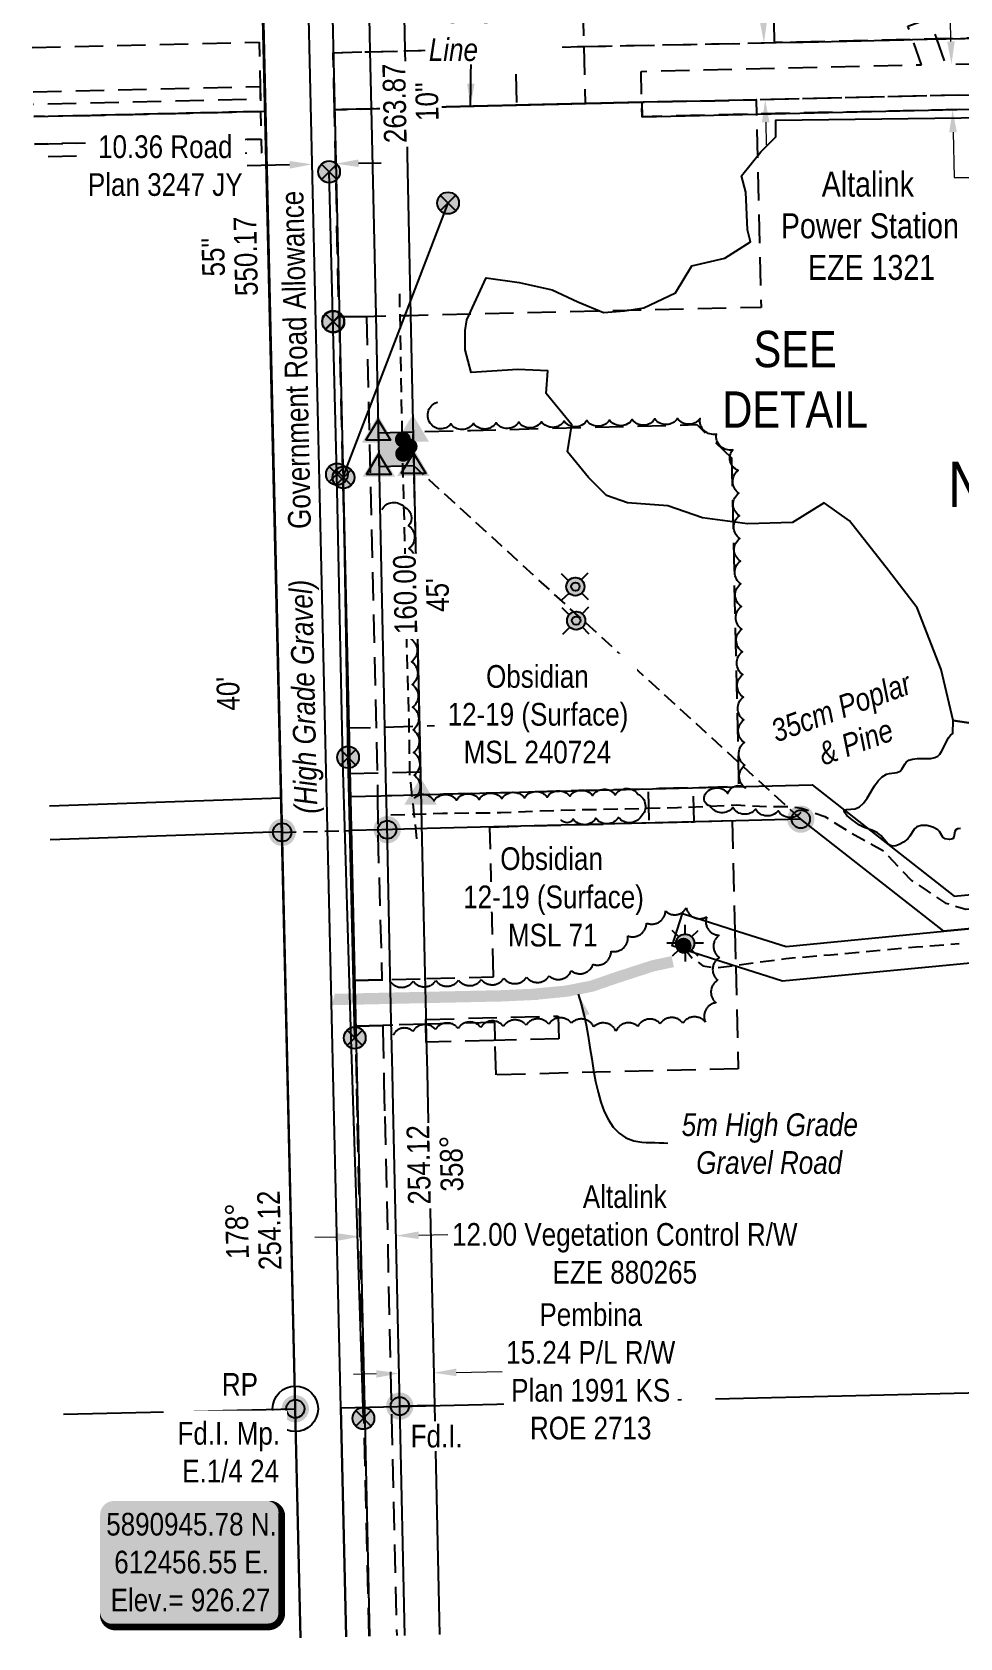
# Model space of a CAD drawing. Extents: x 612316 to 614932, y 5890532 to 5892958.
# Drawn here: x 612341 to 612749, y 5890845 to 5891552 of the extents above; entities that cross this region are included whole.
import ezdxf
from ezdxf.enums import TextEntityAlignment as Align

# ---------------------------------------------------------------- set-up
doc = ezdxf.new("R2010")
doc.units = 0
doc.header["$LTSCALE"] = 5
doc.header["$PDSIZE"] = 0.5
for name, pattern in [('0', [1, 1, 0]), ('foc-ACCESSROAD', [3.75, 2.5, -1.25]), ('foc-FLOWLINE', [3.75, 2.5, -1.25]), ('foc-QUARTERLINE', [33, 25, -3, 2, -3]), ('foc-TIELINE', [1.875, 1.25, -0.625]), ('POWERLINE5', [7.8, 2.4, -0.6, 0.6, -0.6, 0.6, -0.6, 2.4]), ('UG_PIPE', [1.875, 1.25, -0.625])]:
    doc.linetypes.add(name, pattern=pattern)
doc.layers.get('Defpoints').update_dxf_attribs({"color": 9})
for name, color, linetype in [('35', 37, 'Continuous'), ('AS-PIPE-UG', 44, 'UG_PIPE'), ('AS-POWER', 104, 'foc-POWER'), ('AS-POWER-EXISTING', 72, 'POWERLINE5'), ('AS-POWER-EXISTING-PP', 72, 'Continuous'), ('AS-ROADS', 254, 'Continuous'), ('AS-SYMBOL', 7, 'Continuous'), ('AS-TELUS', 224, 'foc-TEL'), ('C-RW', 13, 'Continuous'), ('C-SYMBOL', 7, 'Continuous'), ('C-WS', 13, 'foc-ACCESSROAD'), ('C-WS-S', 13, 'Continuous'), ('DETAIL-T', 7, 'Continuous'), ('F-AR', 190, 'foc-ACCESSROAD'), ('F-EZE', 190, 'foc-FLOWLINE'), ('F-RW', 190, 'Continuous'), ('L-BD', 7, 'Continuous'), ('L-MON', 1, 'Continuous'), ('L-ROAD-T', 7, 'Continuous'), ('L-SEC', 7, 'Continuous'), ('L-SECQ', 8, 'foc-QUARTERLINE'), ('L-TIE', 7, 'foc-TIELINE'), ('L-TITLEDB', 4, 'Continuous'), ('L-TITLEDB-T', 4, 'Continuous'), ('P-PROPOSED', 10, 'Continuous'), ('P-PROPOSED-H', 21, 'Continuous'), ('T-BUSH', 110, '0'), ('T-BUSH-T', 110, 'Continuous'), ('WETLAND', 143, 'Continuous')]:
    doc.layers.add(name, color=color, linetype=linetype)
for name, color, linetype, lineweight in [('AS-GENERAL', 48, 'Continuous', 18), ('C-AR-T', 13, 'Continuous', 9), ('C-WS-T', 13, 'Continuous', 9), ('F-EZE-T', 190, 'Continuous', 9), ('F-RW-T', 190, 'Continuous', 9), ('T-TEXT', 48, 'Continuous', 18)]:
    doc.layers.add(name, color=color, linetype=linetype, lineweight=lineweight)
doc.styles.add('100L', font='ARIALN.TTF', dxfattribs={"height": 11})
doc.styles.add('175L', font='ARIALN.TTF', dxfattribs={"height": 20})
doc.styles.add('80', font='ARIALN.TTF', dxfattribs={"height": 10})
doc.styles.add('80CG', font='ARIALN.TTF', dxfattribs={"height": 10})
doc.styles.add('80L', font='ARIALN.TTF', dxfattribs={"height": 10})
doc.styles.add('80LS', font='ARIALNI.TTF', dxfattribs={"height": 10})
doc.styles.add('foc-LtypeFont', font='ARIALN.TTF', dxfattribs={"height": 7.35})
doc.styles.add('MtXpl_Arial_Narrow', font='ARIALNI.TTF')
doc.linetypes.add('foc-POWER', pattern='A,6,-1,["P",foc-LtypeFont,S=0.2,R=0,X=-0.625,Y=-0.75],-1.24,4', length=12.24)
doc.linetypes.add('foc-TEL', pattern='A,2,-1,["T",foc-LtypeFont,S=0.2,R=0,X=-0.425,Y=-0.75],-1.24,8', length=12.24)
doc.dimstyles.new('Compass 5 000', dxfattribs={"dimscale": 5, "dimtxt": 9, "dimasz": 2, "dimexe": 0.2, "dimexo": 0.0625, "dimgap": 0.5, "dimtad": 0, "dimtih": 1, "dimtoh": 1, "dimzin": 0, "dimdsep": 46, "dimtxsty": '80CG', "dimcen": 0.1, "dimse1": 1, "dimse2": 1, "dimclrd": 256, "dimclrt": 256, "dimaunit": 1, "dimadec": 4, "dimazin": 0, "dimtfac": 0.06, "dimtofl": 0, "dimtmove": 0, "dimatfit": 1, "dimfxl": 0.2, "dimtolj": 1, "dimtzin": 0, "dimlwd": -1, "dimarcsym": 0})

# ---------------------------------------------------------------- blocks, each defined once
blk = doc.blocks.new('*D420')
at = {"layer": 'C-AR-T', "transparency": 16777216}
for p, q in [((612662.11, 5891585.7), (612652.11, 5891585.7)), ((612662.73, 5891557.58), (612662.11, 5891585.7)), ((612663.74, 5891512.6), (612663.96, 5891502.6))]:
    blk.add_line(p, q, dxfattribs=at)
for points in [[(612664.4, 5891557.61), (612661.07, 5891557.54), (612662.96, 5891547.58)], [(612665.4, 5891512.63), (612662.07, 5891512.56), (612663.51, 5891522.59)]]:
    blk.add_solid(points, dxfattribs=at)
at = {"layer": 'Defpoints', "color": 0, "transparency": 16777216}
for p in [(612699.47, 5891548.39), (612663.51, 5891522.59), (612700.03, 5891523.41)]:
    blk.add_point(p, dxfattribs=at)
at = {"layer": 'C-AR-T', "transparency": 16777216, "insert": (612623.58, 5891585.7), "char_height": 10, "attachment_point": 5, "style": '80CG'}
blk.add_mtext('\\A1;Obsidian\\P25.15 A/R\\PROE 2794', dxfattribs=at)
blk = doc.blocks.new('*D431')
at = {"layer": 'Defpoints', "color": 0, "transparency": 16777216}
for p in [(612854.9, 5891540.74), (612746.05, 5891518.21), (612855.36, 5891520.74)]:
    blk.add_point(p, dxfattribs=at)
at = {"layer": 'F-EZE-T', "transparency": 16777216}
for p, q in [((612745.35, 5891548.2), (612745.12, 5891558.2)), ((612746.28, 5891508.21), (612746.74, 5891488.24)), ((612746.74, 5891488.24), (612756.74, 5891488.24))]:
    blk.add_line(p, q, dxfattribs=at)
for points in [[(612747.02, 5891548.24), (612743.68, 5891548.16), (612745.58, 5891538.2)], [(612747.94, 5891508.25), (612744.61, 5891508.17), (612746.05, 5891518.21)]]:
    blk.add_solid(points, dxfattribs=at)
at = {"layer": 'F-EZE-T', "transparency": 16777216, "insert": (612816.33, 5891488.24), "char_height": 10, "attachment_point": 5, "style": '80CG'}
blk.add_mtext('\\A1;Fortis\\P20.00 Power Line R/W\\PEZE 110030', dxfattribs=at)
blk = doc.blocks.new('*D439')
at = {"layer": 'Defpoints', "color": 0, "transparency": 16777216}
for p in [(612495.05, 5891332.51), (612510.3, 5891332.8), (612517.45, 5890961.63)]:
    blk.add_point(p, dxfattribs=at)
at = {"layer": 'F-RW-T', "transparency": 16777216}
for p, q in [((612492.2, 5890961.14), (612482.2, 5890960.95)), ((612527.44, 5890961.82), (612547.59, 5890962.21))]:
    blk.add_line(p, q, dxfattribs=at)
for points in [[(612527.41, 5890963.49), (612527.48, 5890960.15), (612517.45, 5890961.63)], [(612492.17, 5890962.81), (612492.23, 5890959.47), (612502.2, 5890961.33)]]:
    blk.add_solid(points, dxfattribs=at)
at = {"layer": 'F-RW-T', "transparency": 16777216, "insert": (612586.67, 5890962.21), "char_height": 10, "attachment_point": 5, "style": '80CG', "bg_fill": 3, "box_fill_scale": 1.1, "bg_fill_color": 256, "bg_fill_true_color": 13158600, "bg_fill_transparency": 0}
blk.add_mtext('\\A1;Pembina\\P15.24 P/L R/W\\PPlan 1991 KS\\PROE 2713', dxfattribs=at)
blk = doc.blocks.new('RISER')
h = blk.add_hatch(color=255)
h.dxf.hatch_style = 1
edge = h.paths.add_edge_path()
edge.add_arc((0, 0), 0.7, 0, 360)
blk.add_hatch(color=48).paths.add_polyline_path([(0.58, -0.15), (-0.58, -0.15, 0.774597)])
at = {"color": 48}
blk.add_line((-0.58, -0.15), (0.58, -0.15), dxfattribs=at)
blk.add_circle((0, 0), 0.6, dxfattribs=at)
blk = doc.blocks.new('POWERPOLE')
h = blk.add_hatch(color=255)
edge = h.paths.add_edge_path()
edge.add_arc((0, 0), 0.96, 0, 360)
at = {"linetype": 'Continuous'}
for p, q in [((0.68, -0.68), (-0.68, 0.68)), ((-0.68, -0.68), (0.68, 0.68))]:
    blk.add_line(p, q, dxfattribs=at)
blk.add_circle((0, 0), 0.96, dxfattribs=at)
blk = doc.blocks.new('fdia')
at = {"color": 255, "const_width": 1}
blk.add_lwpolyline([(-0.5, 0, 1), (0.5, 0, 1)], format="xyb", close=True, dxfattribs=at)
blk = doc.blocks.new('Fdiaa')
blk.add_blockref('fdia', (0, 0))
blk = doc.blocks.new('fdib')
at = {"color": 1, "const_width": 1.6}
blk.add_lwpolyline([(-0.4, 0, 1), (0.4, 0, 1)], format="xyb", close=True, dxfattribs=at)
at = {"color": 1}
blk.add_circle((0, 0), 0.8, dxfattribs=at)
blk = doc.blocks.new('Fdibb')
blk.add_blockref('fdib', (0, 0))
blk = doc.blocks.new('fdicc')
for name in ['Fdibb', 'Fdiaa']:
    blk.add_blockref(name, (0, 0))
blk = doc.blocks.new('FDI')
blk.add_blockref('fdicc', (0, 0))
blk = doc.blocks.new('*U444')
h = blk.add_hatch(color=254)
edge = h.paths.add_edge_path()
edge.add_line((-34, -28.5), (34, -28.5))
edge.add_arc((34, -22.5), 6, 270, 360)
edge.add_line((40, -22.5), (40, 21))
edge.add_arc((34, 21), 6, 0, 90)
edge.add_line((34, 27), (-34, 27))
edge.add_arc((-34, 21), 6, 90, 180)
edge.add_line((-40, 21), (-40, -22.5))
edge.add_arc((-34, -22.5), 6, 180, 270)
at = {"color": 1, "flags": 128}
blk.add_lwpolyline([(-34, -28.5, 3, 3, 0), (34, -28.5, 3, 3, 0.414214), (40, -22.5, 3, 3, 0), (40, 21, 3, 0, 0.414214), (34, 27, 0, 0, 0), (-34, 27, 0, 0, 0.414214), (-40, 21, 0, 0, 0), (-40, -22.5, 0, 3, 0.414214)], format="xyseb", close=True, dxfattribs=at)
blk.add_lwpolyline([(20.29, 2.38, 0, 10, 0), (0, 0, 5, 5, 0)], format="xyseb", dxfattribs=at)
at = {"color": 1, "style": '80'}
blk.add_attdef('ENTER_TEXT_001', (-35.99, -5), '', height=10, dxfattribs=at)
blk = doc.blocks.new('GAS')
h = blk.add_hatch(color=255)
h.dxf.hatch_style = 1
edge = h.paths.add_edge_path()
edge.add_arc((0, 0), 0.9, 0, 360)
for p, q in [((0, 0.81), (0, 1.62)), ((-0.81, 0), (-1.62, 0)), ((-0.57, 0.57), (-1.14, 1.14)), ((0.57, 0.57), (1.14, 1.14)), ((1.62, 0), (0.81, 0)), ((-0.57, -0.57), (-1.14, -1.14)), ((0, -0.81), (0, -1.62)), ((1.14, -1.14), (0.57, -0.57))]:
    blk.add_line(p, q)
blk.add_circle((0, 0), 0.8)
blk = doc.blocks.new('*D447')
at = {"layer": 'Defpoints', "color": 0, "linetype": 'Continuous', "transparency": 16777216}
for p in [(612474.4, 5891494.33), (612475.99, 5890974.86), (612486.35, 5890975.1)]:
    blk.add_point(p, dxfattribs=at)
at = {"layer": 'L-TITLEDB-T', "transparency": 16777216}
for p, q in [((612484.4, 5891494.56), (612494.39, 5891494.79)), ((612454.05, 5891493.86), (612435.34, 5891493.43))]:
    blk.add_line(p, q, dxfattribs=at)
at = {"layer": 'L-TITLEDB-T', "linetype": 'Continuous', "transparency": 16777216}
for points in [[(612454.01, 5891495.52), (612454.09, 5891492.19), (612464.05, 5891494.09)], [(612484.36, 5891496.22), (612484.44, 5891492.89), (612474.4, 5891494.33)]]:
    blk.add_solid(points, dxfattribs=at)
at = {"layer": 'L-TITLEDB-T', "linetype": 'Continuous', "transparency": 16777216, "insert": (612399.25, 5891493.43), "char_height": 10, "attachment_point": 5, "style": '80CG', "bg_fill": 3, "box_fill_scale": 1.1, "bg_fill_color": 256, "bg_fill_true_color": 13158600, "bg_fill_transparency": 0}
blk.add_mtext('\\A1;10.36 Road\\PPlan 3247 JY', dxfattribs=at)
blk = doc.blocks.new('*D448')
at = {"layer": 'Defpoints', "color": 0, "linetype": 'Continuous', "transparency": 16777216}
for p in [(612484.64, 5891042.12), (612500.44, 5891042.48), (612500.9, 5891022.02)]:
    blk.add_point(p, dxfattribs=at)
at = {"layer": 'F-EZE-T', "transparency": 16777216}
for p, q in [((612475.09, 5891021.44), (612465.1, 5891021.22)), ((612510.9, 5891022.24), (612523.73, 5891022.53))]:
    blk.add_line(p, q, dxfattribs=at)
at = {"layer": 'F-EZE-T', "linetype": 'Continuous', "transparency": 16777216}
for points in [[(612475.06, 5891023.11), (612475.13, 5891019.77), (612485.09, 5891021.66)], [(612510.86, 5891023.91), (612510.94, 5891020.57), (612500.9, 5891022.02)]]:
    blk.add_solid(points, dxfattribs=at)
at = {"layer": 'F-EZE-T', "linetype": 'Continuous', "transparency": 16777216, "insert": (612601.66, 5891022.53), "char_height": 10, "attachment_point": 5, "style": '80CG'}
blk.add_mtext('\\A1;Altalink\\P12.00 Vegetation Control R/W\\PEZE 880265', dxfattribs=at)
blk = doc.blocks.new('WC2')
at = {"layer": 'L-MON'}
h = blk.add_hatch(color=255, dxfattribs=at)
h.dxf.hatch_style = 1
edge = h.paths.add_edge_path()
edge.add_arc((0, 0), 0.9, 0, 360)
at = {"layer": 'L-MON', "color": 14, "flags": 128}
for points in [[(-0.62, 0.5), (-1.23, 1.12)], [(0.52, 0.61), (1.13, 1.21)], [(-1.18, -1.18), (-0.56, -0.57)], [(1.16, -1.18), (0.56, -0.57)]]:
    blk.add_lwpolyline(points, dxfattribs=at)
at = {"layer": 'L-MON', "color": 14}
for radius in [0.8, 0.373]:
    blk.add_circle((0, 0), radius, dxfattribs=at)
blk = doc.blocks.new('RP')
at = {"layer": '35', "color": 3}
blk.add_circle((0, 0), 10, dxfattribs=at)
at = {"layer": '35', "color": 3, "style": '80'}
blk.add_attdef('RP_001', (-32.36, 5.75), '', height=10, dxfattribs=at)
blk = doc.blocks.new('TRIA')
blk.add_hatch(color=255).paths.add_polyline_path([(-0.04, 1.52), (-1.47, -0.87), (1.39, -0.87)])
blk = doc.blocks.new('TRIAA')
blk.add_blockref('TRIA', (0, 0))
blk = doc.blocks.new('TRIB')
at = {"color": 1}
blk.add_lwpolyline([(-1.12, -0.67), (-0.04, 1.13), (1.04, -0.67)], close=True, dxfattribs=at)
blk = doc.blocks.new('TRIBB')
blk.add_blockref('TRIB', (0, 0))
blk = doc.blocks.new('TRICC')
for name in ['TRIAA', 'TRIBB']:
    blk.add_blockref(name, (0, 0))
blk = doc.blocks.new('plspike')
blk.add_blockref('TRICC', (0, 0))
blk = doc.blocks.new('STRIA')
blk.add_hatch(color=255).paths.add_polyline_path([(-0.04, 1.52), (-1.47, -0.87), (1.39, -0.87)])
blk = doc.blocks.new('STRIAA')
blk.add_blockref('STRIA', (0, 0))
blk = doc.blocks.new('STRIB')
at = {"color": 1}
blk.add_solid([(-1.12, -0.67), (-0.04, 1.13), (1.04, -0.67)], dxfattribs=at)
blk = doc.blocks.new('STRIBB')
blk.add_blockref('STRIB', (0, 0))
blk = doc.blocks.new('STRICC')
for name in ['STRIAA', 'STRIBB']:
    blk.add_blockref(name, (0, 0))
blk = doc.blocks.new('fdspike')
blk.add_blockref('STRICC', (0, 0))

msp = doc.modelspace()

# ---------------------------------------------------------------- hatches: boundary and pattern name
at = {"layer": 'P-PROPOSED-H', "linetype": 'Continuous'}
h = msp.add_hatch(color=256, dxfattribs=at)
h.dxf.hatch_style = 1
h.paths.add_polyline_path([(612508.794, 5891361.158), (612493.563, 5891360.826), (612493.237, 5891375.817), (612508.467, 5891376.149)])

# ---------------------------------------------------------------- linework, layer by layer
at = {"layer": 'AS-PIPE-UG', "flags": 128}
for points in [[(612510.086, 5891196.959), (612507.025, 5891225.193), (612506.591, 5891251.967), (612505.688, 5891280.226), (612505.42, 5891303.619), (612504.33, 5891347.057), (612503.657, 5891374.674), (612502.525, 5891437.074)], [(612498.58, 5891207.483), (612521.492, 5891208.147), (612547.125, 5891208.459), (612572.439, 5891209.513), (612601.829, 5891210.162), (612624.884, 5891210.695), (612650.835, 5891211.828), (612665.73, 5891211.109), (612674.047, 5891211.163), (612679.461, 5891210.425), (612689.743, 5891206.784), (612701.46, 5891199.426), (612715.7, 5891191.57), (612727.946, 5891178.479), (612734.801, 5891174.003), (612742.986, 5891168.592), (612751.956, 5891165.912), (612772.942, 5891168.174), (612790.912, 5891169.64), (612832.442, 5891173.363), (612875.096, 5891177.498), (612920.412, 5891181.606), (612962.004, 5891185.462), (613004.863, 5891190.061), (613054.015, 5891194.755), (613090.991, 5891197.731), (613136.111, 5891201.664), (613177.528, 5891204.517), (613222.379, 5891207.077), (613235.863, 5891206.668), (613244.974, 5891205.25), (613254.933, 5891205.344)], [(612627.563, 5891149.206), (612631.383, 5891144.315), (612636.043, 5891141.001), (612641.72, 5891140.052), (612654.153, 5891141.684), (612672.639, 5891144.189), (612692.348, 5891145.835), (612706.023, 5891147.009), (612730.087, 5891149.287), (612748.903, 5891150.786)]]:
    msp.add_lwpolyline(points, dxfattribs=at)
at = {"layer": 'AS-POWER', "flags": 128}
for points in [[(612609.173, 5891521.387), (612609.321, 5891515.039), (613265.589, 5891530.271), (613367.854, 5891532.644)], [(612341.306, 5891515.079), (612443.394, 5891517.483)], [(612473.85, 5891518.201), (612609.173, 5891521.387)], [(612486.536, 5890941.555), (612481.135, 5891108.77), (612477.452, 5891231.577), (612474.881, 5891357.525), (612471.423, 5891490.78)], [(612477.661, 5891356.386), (612523.819, 5891477.016)], [(612482.721, 5891109.185), (612479.768, 5891232.814), (612477.745, 5891356.087)]]:
    msp.add_lwpolyline(points, dxfattribs=at)
at = {"layer": 'AS-ROADS', "const_width": 4.998, "flags": 128}
msp.add_lwpolyline([(612622.791, 5891142.797), (612614.047, 5891140.922), (612598.186, 5891135.79), (612587.086, 5891131.956), (612575.889, 5891129.76), (612561.203, 5891128.35), (612561.202, 5891128.339), (612547.424, 5891127.719), (612473.264, 5891126.101), (612473.257, 5891126.103)], dxfattribs=at)
at = {"layer": 'AS-TELUS', "flags": 128}
msp.add_lwpolyline([(612458.871, 5890844.832), (612435.518, 5891849.024)], dxfattribs=at)
at = {"layer": 'C-RW'}
msp.add_lwpolyline([(613063.35, 5891171.564), (612740.196, 5891140.771), (612671.182, 5891134.192), (612652.217, 5891140.256), (612622.585, 5891149.731), (612627.135, 5891164.019), (612651.819, 5891156.125), (612672.798, 5891149.415), (612742.193, 5891156.17), (613093.541, 5891189.756)], dxfattribs=at)
at = {"layer": 'C-WS', "flags": 128}
for points in [[(613128.058, 5891564.517), (613128.319, 5891553.071), (613128.456, 5891547.083), (613128.632, 5891539.36), (613128.778, 5891532.955), (613128.911, 5891527.091), (613129.483, 5891502.047), (613062.596, 5891500.521), (613056.459, 5891500.381), (613002.344, 5891499.147), (613001.72, 5891524.135), (613001.571, 5891530.11), (612948.377, 5891528.908), (612945.363, 5891528.842), (612920.476, 5891528.319), (612917.462, 5891528.256), (612659.538, 5891522.506), (612647.649, 5891522.241), (612622.625, 5891521.686), (612609.173, 5891521.387), (612584.165, 5891520.832), (612554.183, 5891520.135), (612504.835, 5891518.883), (612489.584, 5891518.494), (612473.853, 5891518.094), (612473.274, 5891543.252), (612489.099, 5891543.654), (612504.35, 5891544.041), (612553.573, 5891545.29), (612583.589, 5891545.982), (612667.69, 5891547.672), (612728.442, 5891549.049), (612738.956, 5891549.288), (612787.726, 5891550.393), (612916.917, 5891553.414), (612944.812, 5891554), (613000.996, 5891555.281), (612999.445, 5891626.286), (613032.651, 5891627.043), (613052.777, 5891627.502), (613126.583, 5891629.186), (613128.058, 5891564.517)], [(612786.106, 5891621.237), (612787.726, 5891550.393), (612738.956, 5891549.288), (612728.442, 5891549.049), (612667.69, 5891547.672), (612665.823, 5891628.334), (612783.204, 5891631.176), (612785.854, 5891631.24), (612786.106, 5891621.237)], [(612648.694, 5891364.78), (612651.85, 5891219.863), (612511.907, 5891216.308), (612508.466, 5891376.205), (612533.675, 5891376.847), (612633.379, 5891379.373), (612648.694, 5891364.78)], [(612612.239, 5891203.899), (612632.225, 5891204.38), (612631.864, 5891219.37), (612611.877, 5891218.888)]]:
    msp.add_lwpolyline(points, close=True, dxfattribs=at)
msp.add_lwpolyline([(612340.607, 5891545.573), (612440.562, 5891547.89), (612441.008, 5891528.332), (612441.135, 5891522.753), (612341.183, 5891520.422)], dxfattribs=at)
at = {"layer": 'C-WS'}
msp.add_lwpolyline([(612650.524, 5891140.468), (612651.651, 5891095.585), (612544.946, 5891092.926), (612544.563, 5891108.163), (612544.368, 5891115.941), (612514.754, 5891115.196), (612499.513, 5891114.813), (612495.073, 5891114.701), (612483.071, 5891114.4), (612483.071, 5891114.4), (612482.566, 5891134.522), (612499.078, 5891134.937), (612514.32, 5891135.32), (612543.862, 5891136.062), (612542.203, 5891202.088), (612648.905, 5891204.935), (612650.126, 5891156.336), (612650.524, 5891140.468)], close=True, dxfattribs=at)
at = {"layer": 'F-AR'}
msp.add_lwpolyline([(612917.462, 5891528.256), (612659.538, 5891522.506), (612647.649, 5891522.241), (612622.625, 5891521.686), (612609.173, 5891521.387), (612584.165, 5891520.832), (612554.183, 5891520.135), (612504.835, 5891518.883), (612489.584, 5891518.494), (612473.853, 5891518.094), (612473.274, 5891543.252), (612489.099, 5891543.654), (612504.35, 5891544.041), (612553.573, 5891545.29), (612583.589, 5891545.982), (612667.69, 5891547.672), (612728.442, 5891549.049), (612738.956, 5891549.288), (612787.726, 5891550.393)], dxfattribs=at)
at = {"layer": 'F-EZE', "flags": 128}
for points in [[(612583.589, 5891545.982), (612584.165, 5891520.832), (612554.183, 5891520.135), (612553.573, 5891545.29), (612551.754, 5891625.573), (612551.41, 5891640.566), (612551.059, 5891655.794), (612548.83, 5891751.799), (612578.813, 5891752.541), (612578.857, 5891750.647), (612578.981, 5891745.254), (612581.039, 5891656.521), (612581.391, 5891641.293), (612581.735, 5891626.3), (612583.589, 5891545.982)], [(612485.785, 5891426.938), (612475.687, 5891427.073), (612473.853, 5891518.094), (612489.584, 5891518.494), (612504.835, 5891518.883), (612554.183, 5891520.135), (612584.165, 5891520.832), (612609.173, 5891521.387), (612622.625, 5891521.686), (612647.649, 5891522.241), (612659.538, 5891522.506), (612659.688, 5891516.204), (612661.706, 5891431.024), (612506.598, 5891427.35), (612491.349, 5891426.989), (612485.785, 5891426.938)], [(612480.583, 5891225.604), (612522.225, 5891226.677), (612521.711, 5891246.662), (612480.123, 5891245.591)]]:
    msp.add_lwpolyline(points, close=True, dxfattribs=at)
for points in [[(613367.854, 5891532.641), (613265.589, 5891530.271), (613206.875, 5891528.904), (613128.911, 5891527.091), (613001.72, 5891524.135), (612951.3, 5891522.965), (612923.408, 5891522.317), (612659.688, 5891516.204), (612609.321, 5891515.039), (612609.173, 5891521.387), (612608.856, 5891535.025), (612732.367, 5891537.892), (612728.442, 5891549.049), (612726.373, 5891554.931), (612735.803, 5891558.248), (612738.956, 5891549.288), (612742.878, 5891538.136), (613048.439, 5891545.228), (613047.873, 5891558.688), (613046.626, 5891588.377), (613056.614, 5891588.798), (613057.849, 5891559.412), (613058.435, 5891545.459), (613128.456, 5891547.083), (613265.148, 5891550.258), (613367.363, 5891552.631)], [(612341.054, 5891526.05), (612441.008, 5891528.332), (612441.135, 5891522.753), (612441.258, 5891517.346), (612341.306, 5891515.079)], [(612341.306, 5891515.08), (612441.258, 5891517.346), (612441.536, 5891505.16), (612341.585, 5891502.898)], [(612341.585, 5891502.898), (612441.536, 5891505.16), (612441.673, 5891499.158), (612341.713, 5891497.268)]]:
    msp.add_lwpolyline(points, dxfattribs=at)
at = {"layer": 'F-EZE'}
for points in [[(612494.673, 5891134.826), (612482.678, 5891134.525), (612475.947, 5891427.069), (612487.952, 5891426.909), (612492.809, 5891215.83), (612492.906, 5891198.652), (612494.673, 5891134.826)], [(612543.891, 5891108.077), (612514.249, 5891107.337), (612514.098, 5891115.179), (612514.057, 5891117.34), (612572.399, 5891118.797), (612572.649, 5891108.795), (612543.891, 5891108.077)]]:
    msp.add_lwpolyline(points, close=True, dxfattribs=at)
msp.add_lwpolyline([(612489.13, 5890845.561), (612486.705, 5890946.47), (612483.939, 5891074.298), (612483.597, 5891089.303), (612483.072, 5891112.306), (612483.025, 5891114.396), (612495.027, 5891114.697), (612495.075, 5891112.579), (612495.601, 5891089.574), (612495.943, 5891074.57), (612498.96, 5890942.251), (612501.194, 5890845.852)], dxfattribs=at)
at = {"layer": 'F-RW'}
for points in [[(612503.1, 5891624.88), (612504.833, 5891544.539), (612505.376, 5891519.382), (612507.352, 5891427.853), (612511.873, 5891218.322), (612512.196, 5891203.317), (612513.62, 5891137.331), (612514.008, 5891119.368), (612514.054, 5891117.207), (612514.223, 5891109.364), (612514.551, 5891094.196), (612514.874, 5891079.192), (612517.807, 5890947.286), (612517.807, 5890947.286), (612502.576, 5890946.954), (612499.634, 5891078.812), (612499.31, 5891093.817), (612498.813, 5891116.824), (612498.378, 5891136.948), (612496.954, 5891202.91), (612496.629, 5891217.916), (612492.103, 5891427.457), (612490.126, 5891518.958), (612489.583, 5891544.117), (612487.843, 5891624.474)], [(613062.982, 5891186.999), (612742.193, 5891156.17), (612679.21, 5891205.562), (612650.658, 5891204.836), (612543.953, 5891202.119), (612514.644, 5891201.373), (612499.401, 5891200.985), (612494.66, 5891200.865), (612481.068, 5891200.522), (612480.709, 5891215.525), (612494.164, 5891215.864), (612496.516, 5891215.924), (612499.095, 5891215.99), (612514.339, 5891216.378), (612684.224, 5891220.703), (612746.732, 5891171.684), (613062.617, 5891202.041)], [(612504.739, 5890845.937), (612502.576, 5890946.954), (612517.807, 5890947.286), (612520.002, 5890846.305)]]:
    msp.add_lwpolyline(points, dxfattribs=at)
at = {"layer": 'F-RW', "flags": 128}
msp.add_lwpolyline([(612348.258, 5891211.462), (612450.363, 5891214.907), (612450.734, 5891199.903), (612348.602, 5891196.459)], dxfattribs=at)
at = {"layer": 'L-SEC', "flags": 128}
for points in [[(612438.055, 5891749.524), (612456.548, 5890945.776)], [(612456.548, 5890945.776), (612458.871, 5890844.832)], [(612476.652, 5890946.239), (612478.974, 5890845.316)]]:
    msp.add_lwpolyline(points, dxfattribs=at)
at = {"layer": 'L-SECQ', "flags": 128}
for points in [[(612476.652, 5890946.251), (613381.748, 5890967.616)], [(612354.398, 5890943.365), (612456.548, 5890945.776)]]:
    msp.add_lwpolyline(points, dxfattribs=at)
at = {"layer": 'L-TIE'}
msp.add_line((612679.21, 5891205.562), (612508.794, 5891361.158), dxfattribs=at)
at = {"layer": 'L-TIE', "flags": 128}
msp.add_lwpolyline([(612450.74, 5891199.743), (612481.16, 5891200.511)], dxfattribs=at)
at = {"layer": 'L-TITLEDB'}
msp.add_lwpolyline([(612478.898, 5890845.314), (612476.652, 5890946.239), (612458.158, 5891750.01), (612468.511, 5891750.248), (612487.005, 5890946.469), (612489.251, 5890845.564)], dxfattribs=at)
at = {"layer": 'P-PROPOSED'}
msp.add_lwpolyline([(612508.794, 5891361.158), (612493.563, 5891360.826), (612493.237, 5891375.817), (612508.467, 5891376.149)], close=True, dxfattribs=at)
at = {"layer": 'T-BUSH', "linetype": 'Continuous', "flags": 128}
for points in [[(612679.179, 5891208.502, -0.5205671), (612669.208, 5891209.217, -0.5205671), (612659.237, 5891209.933, -0.5205671), (612649.267, 5891210.648, -0.5205671), (612639.296, 5891211.363, -0.5205671), (612637.094, 5891216.589, -0.5205671), (612647.086, 5891216.864, -0.5205671), (612654.794, 5891219.313, -0.5205671), (612654.572, 5891229.307, -0.5205671), (612654.35, 5891239.3, -0.5205671), (612654.128, 5891249.294, -0.5205671), (612653.906, 5891259.288, -0.5205671), (612653.684, 5891269.281, -0.5205671), (612653.462, 5891279.275, -0.5205671), (612653.24, 5891289.269, -0.5205671), (612653.018, 5891299.262, -0.5205671), (612652.796, 5891309.256, -0.5205671), (612652.574, 5891319.25, -0.5205671), (612652.352, 5891329.244, -0.5205671), (612652.13, 5891339.237, -0.5205671), (612651.908, 5891349.231, -0.5205671), (612651.686, 5891359.225, -0.5205671), (612649.255, 5891368.246, -0.5205671), (612642.034, 5891375.159, -0.5205671), (612634.814, 5891382.072, -0.5205671), (612624.93, 5891382.11, -0.5205671), (612614.937, 5891381.867, -0.5205671), (612604.943, 5891381.625, -0.5205671), (612594.95, 5891381.382, -0.5205671), (612584.957, 5891381.139, -0.5205671), (612574.964, 5891380.897, -0.5205671), (612564.971, 5891380.654, -0.5205671), (612554.977, 5891380.411, -0.5205671), (612544.984, 5891380.169, -0.5205671), (612534.991, 5891379.926, -0.5205671), (612524.998, 5891379.683, -0.5205671), (612515.916, 5891380.088, -0.5205671), (612519.381, 5891389.325, -0.5205671)], [(612494.624, 5891341.957, -0.5205671), (612504.564, 5891343.015, -0.5205671), (612506.393, 5891334.846, -0.5205671), (612506.618, 5891324.852, -0.5205671), (612506.843, 5891314.859, -0.5205671), (612507.068, 5891304.865, -0.5205671), (612507.292, 5891294.871, -0.5205671), (612507.517, 5891284.878, -0.5205671), (612507.742, 5891274.884, -0.5205671), (612507.967, 5891264.891, -0.5205671), (612508.192, 5891254.897, -0.5205671), (612508.417, 5891244.903, -0.5205671), (612508.642, 5891234.91, -0.5205671), (612508.867, 5891224.916, -0.5205671), (612509.091, 5891214.922, -0.5205671), (612517.531, 5891213.617, -0.5205671), (612527.521, 5891213.952, -0.5205671), (612537.512, 5891214.288, -0.5205671), (612547.502, 5891214.623, -0.5205671), (612557.493, 5891214.958, -0.5205671), (612567.483, 5891215.294, -0.5205671), (612577.474, 5891215.629, -0.5205671), (612587.465, 5891215.964, -0.5205671), (612597.455, 5891216.299, -0.5205671), (612607.446, 5891216.635, -0.5205671), (612608.863, 5891206.782, -0.5205671), (612598.941, 5891206.327, -0.5205671), (612588.952, 5891205.926, -0.5205671), (612578.964, 5891205.526, -0.5205671), (612573.518, 5891205.307, -0.5205671)]]:
    msp.add_lwpolyline(points, format="xyb", dxfattribs=at)
at = {"layer": 'T-BUSH', "flags": 128}
msp.add_lwpolyline([(612498.47, 5891133.938, 0.5205671), (612508.463, 5891134.182, 0.5205671), (612518.456, 5891134.425, 0.5205671), (612528.449, 5891134.669, 0.5205671), (612538.441, 5891134.945, 0.5205671), (612548.425, 5891135.454, 0.5205671), (612558.408, 5891135.964, 0.5205671), (612568.391, 5891136.475, 0.5205671), (612578.12, 5891138.771, 0.5205671), (612587.708, 5891141.595, 0.5205671), (612595.643, 5891147.34, 0.5205671), (612602.995, 5891154.113, 0.5205671), (612611.215, 5891159.764, 0.5205671), (612619.627, 5891165.164, 0.5205671), (612628.729, 5891166.532, 0.5205671), (612637.755, 5891162.568, 0.5205671), (612643.243, 5891154.414, 0.5205671), (612643.353, 5891144.57, 0.5205671), (612642.613, 5891134.601, 0.5205671), (612641.873, 5891124.632, 0.5205671), (612637.244, 5891116.049, 0.5205671), (612627.278, 5891115.648, 0.5205671), (612617.284, 5891115.444, 0.5205671), (612607.379, 5891114.236, 0.5205671), (612597.787, 5891112.142, 0.5205671), (612587.983, 5891114.096, 0.5205671), (612578.151, 5891115.66, 0.5205671), (612568.165, 5891115.199, 0.5205671), (612558.18, 5891114.738, 0.5205671), (612548.194, 5891114.277, 0.5205671), (612538.209, 5891113.816, 0.5205671), (612528.223, 5891113.355, 0.5205671), (612518.238, 5891112.894, 0.5205671), (612508.3, 5891112.034, 0.5205671), (612499.62, 5891110.334, 0.5205671)], format="xyb", dxfattribs=at)
at = {"layer": 'WETLAND'}
for points in [[(612780.481, 5891243.843), (612746.298, 5891249.003), (612741.008, 5891271.484), (612730.429, 5891298.593), (612717.866, 5891315.123), (612700.675, 5891336.943), (612689.434, 5891344.877), (612675.549, 5891336.282), (612655.713, 5891335.621), (612635.877, 5891338.265), (612620.669, 5891343.555), (612602.816, 5891344.877), (612593.559, 5891348.183), (612585.625, 5891356.118), (612576.368, 5891367.358), (612578.352, 5891379.26), (612567.111, 5891393.145), (612567.772, 5891403.063), (612554.548, 5891403.725), (612534.051, 5891402.402), (612531.406, 5891412.32), (612531.406, 5891420.916), (612532.067, 5891425.544), (612540.663, 5891444.058), (612555.21, 5891442.075), (612569.756, 5891438.769), (612580.997, 5891433.479), (612592.237, 5891428.85), (612601.494, 5891429.512), (612610.09, 5891430.834), (612623.975, 5891437.446), (612631.248, 5891449.348), (612645.795, 5891452.654), (612657.035, 5891459.927), (612655.713, 5891465.217), (612655.052, 5891481.747), (612653.068, 5891489.02), (612661.664, 5891499.599), (612668.276, 5891506.211), (612668.276, 5891513.485), (612924.823, 5891516.791)], [(612749.52, 5891201.448), (612748.291, 5891201.308), (612747.448, 5891200.893), (612747.027, 5891200.092), (612746.596, 5891197.607), (612746.125, 5891196.924), (612744.687, 5891196.625), (612742.818, 5891196.924), (612741.827, 5891197.671), (612740.28, 5891200.085), (612739.51, 5891200.893), (612737.303, 5891202.03), (612734.654, 5891202.705), (612732.177, 5891202.769), (612730.25, 5891202.216), (612729.143, 5891201.193), (612727.26, 5891198.072), (612726.281, 5891196.924), (612724.381, 5891195.457), (612722.583, 5891194.381), (612721.002, 5891193.765), (612719.667, 5891193.617), (612718.718, 5891193.89), (612717.734, 5891194.587), (612714.479, 5891198.346), (612713.052, 5891199.57), (612711.181, 5891200.485), (612706.775, 5891202.015), (612705.115, 5891202.877), (612701.856, 5891205.198), (612699.517, 5891207.207), (612698.401, 5891208.642), (612698.298, 5891209.141), (612698.5, 5891209.492), (612699.379, 5891209.769), (612703.13, 5891210.153), (612705.017, 5891211.009), (612706.769, 5891212.532), (612708.475, 5891214.78), (612711.71, 5891220.214), (612713.224, 5891222.389), (612715.061, 5891224.253), (612717.021, 5891225.367), (612718.219, 5891225.659), (612721.479, 5891226.052), (612722.974, 5891226.69), (612723.737, 5891227.541), (612724.988, 5891229.817), (612725.62, 5891230.659), (612726.82, 5891231.506), (612728.423, 5891232.013), (612730.406, 5891232.213), (612736.51, 5891232.291), (612738.207, 5891232.651), (612739.51, 5891233.304), (612740.414, 5891234.152), (612741.252, 5891235.366), (612744.23, 5891241.438), (612745.131, 5891242.529), (612746.125, 5891243.226), (612746.347, 5891249.047), (612780.543, 5891243.885)]]:
    msp.add_lwpolyline(points, dxfattribs=at)

# ---------------------------------------------------------------- block references
at = {"layer": 'AS-POWER-EXISTING', "color": 6, "linetype": 'Continuous', "xscale": 5.000000000000018, "yscale": 5.000000000000018, "zscale": 5.000000000000018}
for p in [(612471.423, 5891490.78), (612473.148, 5891424.852)]:
    msp.add_blockref('POWERPOLE', p, dxfattribs=at)
at = {"layer": 'AS-POWER-EXISTING', "xscale": 5.000000000000087, "yscale": 5.000000000000087, "zscale": 5.000000000000087}
for p in [(612473.29, 5891424.641), (612474.887, 5891357.522), (612477.751, 5891356.084), (612479.774, 5891232.811), (612482.727, 5891109.182), (612486.542, 5890941.552)]:
    msp.add_blockref('POWERPOLE', p, dxfattribs=at)
at = {"layer": 'AS-POWER-EXISTING-PP', "color": 3, "linetype": 'Continuous', "xscale": 4.998076300000016, "yscale": 4.998076300000016, "zscale": 4.998076300000016}
msp.add_blockref('POWERPOLE', (612523.819, 5891477.016), dxfattribs=at)
at = {"layer": 'AS-SYMBOL', "xscale": 5.000000000000014, "yscale": 5.000000000000014, "zscale": 5.000000000000014}
for p in [(612503.916, 5891372.826), (612504.051, 5891366.537), (612506.889, 5891369.742)]:
    msp.add_blockref('RISER', p, dxfattribs=at)
at = {"layer": 'C-WS-S', "linetype": 'Continuous', "xscale": 0.99961526, "yscale": 0.99961526, "zscale": 0.99961526}
msp.add_blockref('RP', (612456.548, 5890945.776), dxfattribs=at).add_auto_attribs({'RP_001': 'RP'})
at = {"layer": 'DETAIL-T'}
ref = msp.add_blockref('*U444', (612410.56, 5890878.152), dxfattribs=dict(at, xscale=0.99961526, yscale=0.99961526, zscale=0.99961526))
ref.add_attrib('ENTER_TEXT_001', '5890945.78 N.', (612373.255, 5890889.92), dxfattribs={"layer": '0', "color": 1, "height": 9.99615, "style": '80'})
ref.add_attrib('ENTER_TEXT_002', '612456.55 E.', (612376.777, 5890873.219), dxfattribs={"layer": '0', "color": 1, "height": 9.99615, "style": '80'})
ref.add_attrib('ENTER_TEXT_003', 'Elev.= 926.27', (612375.198, 5890856.518), dxfattribs={"layer": '0', "color": 1, "height": 9.99615, "style": '80'})
at = {"layer": 'L-MON', "color": 3, "linetype": 'Continuous', "xscale": 4.998076300000005, "yscale": 4.998076300000005, "zscale": 4.998076300000005}
for name, p in [('fdspike', (612508.466, 5891376.205)), ('plspike', (612508.794, 5891361.158))]:
    msp.add_blockref(name, p, dxfattribs=at)
at = {"layer": 'L-MON', "linetype": 'Continuous', "xscale": 5.000000000000025, "yscale": 5.000000000000025, "zscale": 5.000000000000025}
msp.add_blockref('FDI', (612679.21, 5891205.562), dxfattribs=at)
at = {"layer": 'L-MON', "xscale": 5.000000000000087, "yscale": 5.000000000000087, "zscale": 5.000000000000087}
msp.add_blockref('FDI', (612456.548, 5890945.776), dxfattribs=at)

# ---------------------------------------------------------------- texts
at = {"layer": 'AS-GENERAL', "insert": (612626.269, 5891075.943), "char_height": 9.99615, "attachment_point": 1, "style": '80L'}
msp.add_mtext_dynamic_manual_height_columns('\\pi0.46378;{\\fArial Narrow|b0|i1|c0|p34;5m High Grade \\P\\pi6.8801;Gravel Road}', width=77.49427, gutter_width=50, heights=[0], dxfattribs=at)
at = {"layer": 'C-SYMBOL', "color": 3, "style": '175L'}
msp.add_text('N.W.1/4 Sec. 19-48-9-W.5M.', height=20, dxfattribs=at).set_placement((612891.182, 5891337.059), align=Align.BOTTOM_CENTER)
at = {"layer": 'C-WS-T', "linetype": 'Continuous', "style": '100L'}
for s, p in [('Obsidian', (612546.825, 5891183.15)), ('MSL 71', (612550.215, 5891149.462))]:
    msp.add_text(s, height=10, dxfattribs=at).set_placement(p)
at = {"layer": 'DETAIL-T', "color": 3, "insert": (612676.716, 5891399.352), "char_height": 15.9938, "width": 63.61164, "attachment_point": 5, "style": '80CG'}
msp.add_mtext('SEE\\PDETAIL', dxfattribs=at)
at = {"layer": 'F-EZE-T', "insert": (612669.869, 5891490.835), "char_height": 11, "attachment_point": 1, "style": '100L'}
msp.add_mtext_dynamic_manual_height_columns('\\pi18.562;Altalink\\P\\pi0.55392;Power Station\\P\\pi12.496;EZE 1321', width=77.70265, gutter_width=55.021, heights=[0], dxfattribs=at)
at = {"layer": 'L-BD', "style": '80L'}
for s, p in [('550.17', (612434.687, 5891453.535)), ("55''", (612420.446, 5891453.208)), ("40'", (612426.937, 5891260.836)), ('254.12', (612445.077, 5891024.388)), ('178°', (612430.836, 5891024.06))]:
    msp.add_text(s, height=9.9962, rotation=91.3181, dxfattribs=at).set_placement(p, align=Align.MIDDLE)
at = {"layer": 'L-ROAD-T', "style": '80L'}
msp.add_text('Government Road Allowance', height=10, rotation=91.306324, dxfattribs=at).set_placement((612456.751, 5891407.898), align=Align.MIDDLE_CENTER)
at = {"layer": 'T-BUSH-T', "insert": (612663.783, 5891248.211), "char_height": 9.99615, "attachment_point": 1, "rotation": 20, "style": '80L'}
msp.add_mtext_dynamic_manual_height_columns('\\pi1.3503;{\\fArial Narrow|b0|i1|c0|p34;35cm Poplar\\P\\pi17.401;& Pine}', width=67.35509, gutter_width=47.516, heights=[0], dxfattribs=at)

# ---------------------------------------------------------------- dimensions: what is measured, and where the dimension line sits
at = {"layer": 'C-AR-T'}
dim = msp.add_linear_dim(base=(612663.512, 5891522.595), p1=(612699.475, 5891548.393), p2=(612700.032, 5891523.409), angle=271.277132, text='Obsidian\\P25.15 A/R\\PROE 2794', dimstyle='Compass 5 000', override={"dimtxt": 10}, dxfattribs=at)
dim.commit()
dim.dimension.update_dxf_attribs({"geometry": '*D420', "text_midpoint": (612623.582, 5891585.699), "dimtype": 161})
at = {"layer": 'F-EZE-T'}
dim = msp.add_linear_dim(base=(612746.045, 5891518.206), p1=(612854.9, 5891540.736), p2=(612855.364, 5891520.74), angle=271.327871, text='Fortis\\P20.00 Power Line R/W\\PEZE 110030', dimstyle='Compass 5 000', override={"dimtxt": 10}, dxfattribs=at)
dim.commit()
dim.dimension.update_dxf_attribs({"geometry": '*D431', "text_midpoint": (612816.334, 5891488.244), "dimtype": 161})

# ---------------------------------------------------------------- leaders
at = {"layer": 'AS-GENERAL', "path_type": 1}
msp.add_leader([(612581.065, 5891128.436), (612605.711, 5891063.855), (612620.699, 5891062.856)], dimstyle='Compass 5 000', override={"dimgap": 0.5, "dimtad": 0}, dxfattribs=at)
at = {"layer": 'AS-POWER', "path_type": 1}
msp.add_leader([(612533.739, 5891519.616), (612534.083, 5891550.657)], dimstyle='Compass 5 000', override={"dimgap": 0.5, "dimtad": 0}, dxfattribs=at)

# ---------------------------------------------------------------- next in the draw order: texts
at = {"layer": 'AS-POWER', "linetype": 'Continuous', "insert": (612515.355, 5891582.938), "char_height": 10, "width": 57.1191, "attachment_point": 1, "style": 'MtXpl_Arial_Narrow', "bg_fill": 3, "box_fill_scale": 1.15, "bg_fill_color": 256, "bg_fill_true_color": 256, "bg_fill_transparency": 0}
msp.add_mtext('Fortis O/H Power Line', dxfattribs=at)
at = {"layer": 'C-WS-T', "insert": (612522.973, 5891273.433), "char_height": 10, "attachment_point": 1, "style": '100L', "bg_fill": 2}
msp.add_mtext_dynamic_manual_height_columns('\\pi17.596;Obsidian\\P\\pi0.67912;12-19 (Surface)\\P\\pi7.7391;MSL 240724', width=79.02536, gutter_width=55.021, heights=[0], dxfattribs=at)
at = {"layer": 'C-WS-T', "linetype": 'Continuous', "insert": (612530.488, 5891176.306), "char_height": 10, "width": 79.98868, "attachment_point": 1, "style": '100L', "bg_fill": 3, "box_fill_scale": 1.15, "bg_fill_color": 256, "bg_fill_true_color": 256, "bg_fill_transparency": 0}
msp.add_mtext('12-19 (Surface)', dxfattribs=at)
at = {"layer": 'L-BD', "linetype": 'Continuous', "insert": (612500.314, 5891286.278), "char_height": 9.99615, "width": 34.56146, "attachment_point": 1, "rotation": 91.2475, "line_spacing_factor": 0.8571, "style": '80L', "bg_fill": 3, "box_fill_scale": 1.15, "bg_fill_color": 256, "bg_fill_transparency": 0}
msp.add_mtext("\\pi0.66366;160.00\\P\\pi10.162;45'", dxfattribs=at)
at = {"layer": 'L-BD', "insert": (612506.258, 5891035.432), "char_height": 9.99615, "width": 34.52055, "attachment_point": 1, "rotation": 91.2551, "line_spacing_factor": 0.867543, "style": '80L', "bg_fill": 3, "box_fill_scale": 1.15, "bg_fill_color": 256, "bg_fill_true_color": 256, "bg_fill_transparency": 0}
msp.add_mtext('\\pi0.21022;254.12\\P\\pi5.6072;358°', dxfattribs=at)
at = {"layer": 'L-MON', "insert": (612403.568, 5890939.967), "char_height": 9.99615, "attachment_point": 1, "style": '80L', "bg_fill": 2}
msp.add_mtext_dynamic_manual_height_columns('\\pi1.0784,t41.063;Fd.I. Mp.\\P\\pi3.1377,t43.122;E.1/4 24', width=44.3292, gutter_width=50, heights=[0], dxfattribs=at)

# ---------------------------------------------------------------- next in the draw order: texts
at = {"layer": 'L-BD', "linetype": 'Continuous', "insert": (612495.63, 5891503.125), "char_height": 9.99615, "width": 34.58191, "attachment_point": 1, "rotation": 91.2475, "line_spacing_factor": 0.8571, "style": '80L', "bg_fill": 3, "box_fill_scale": 1.15, "bg_fill_color": 256, "bg_fill_transparency": 0}
msp.add_mtext("\\pi0.21022;263.87\\P\\pi9.6234;10''", dxfattribs=at)

# ---------------------------------------------------------------- next in the draw order: dimensions: what is measured, and where the dimension line sits
at = {"layer": 'F-EZE-T', "linetype": 'Continuous'}
dim = msp.add_linear_dim(base=(612500.901, 5891022.016), p1=(612484.635, 5891042.124), p2=(612500.445, 5891042.477), angle=1.278174, text='Altalink\\P12.00 Vegetation Control R/W\\PEZE 880265', dimstyle='Compass 5 000', dxfattribs=at)
dim.commit()
dim.dimension.update_dxf_attribs({"geometry": '*D448', "text_midpoint": (612601.661, 5891022.525), "dimtype": 161})

# ---------------------------------------------------------------- next in the draw order: dimensions: what is measured, and where the dimension line sits
at = {"layer": 'F-RW-T'}
dim = msp.add_linear_dim(base=(612517.445, 5890961.627), p1=(612495.046, 5891332.511), p2=(612510.295, 5891332.805), angle=1.103612, text='Pembina\\P15.24 P/L R/W\\PPlan 1991 KS\\PROE 2713', dimstyle='Compass 5 000', override={"dimtfill": 1}, dxfattribs=at)
dim.commit()
dim.dimension.update_dxf_attribs({"geometry": '*D439', "text_midpoint": (612586.672, 5890962.208), "dimtype": 161})

# ---------------------------------------------------------------- next in the draw order: block references
at = {"layer": 'AS-SYMBOL', "xscale": 4.998076300000071, "yscale": 4.998076300000071, "zscale": 4.998076300000071}
msp.add_blockref('RISER', (612627.552, 5891149.79), dxfattribs=at)
at = {"layer": 'C-WS-S', "linetype": 'Continuous', "xscale": 4.998076300000059, "yscale": 4.998076300000059, "zscale": 4.998076300000059}
for p in [(612579.912, 5891308.019), (612580.247, 5891293.032)]:
    msp.add_blockref('WC2', p, dxfattribs=at)
at = {"layer": 'C-WS-S', "xscale": 4.998076300000071, "yscale": 4.998076300000071, "zscale": 4.998076300000071}
msp.add_blockref('GAS', (612628.276, 5891150.875), dxfattribs=at)
at = {"layer": 'L-MON', "color": 3, "linetype": 'Continuous', "xscale": 4.998076300000005, "yscale": 4.998076300000005, "zscale": 4.998076300000005}
msp.add_blockref('fdspike', (612511.907, 5891216.308), dxfattribs=at)
at = {"layer": 'L-MON', "xscale": 5.000000000000087, "yscale": 5.000000000000087, "zscale": 5.000000000000087}
msp.add_blockref('FDI', (612502.582, 5890946.951), dxfattribs=at)

# ---------------------------------------------------------------- next in the draw order: dimensions: what is measured, and where the dimension line sits
at = {"layer": 'L-TITLEDB-T', "linetype": 'Continuous'}
dim = msp.add_linear_dim(base=(612474.4, 5891494.327), p1=(612475.993, 5890974.859), p2=(612486.347, 5890975.097), angle=1.318088, text='10.36 Road\\PPlan 3247 JY', dimstyle='Compass 5 000', override={"dimtfill": 1}, dxfattribs=at)
dim.commit()
dim.dimension.update_dxf_attribs({"geometry": '*D447', "text_midpoint": (612399.251, 5891493.428), "dimtype": 161})

# ---------------------------------------------------------------- next in the draw order: block references
at = {"layer": 'L-MON', "color": 3, "linetype": 'Continuous', "xscale": 4.998076300000005, "yscale": 4.998076300000005, "zscale": 4.998076300000005}
for p in [(612493.237, 5891375.817), (612493.563, 5891360.826)]:
    msp.add_blockref('plspike', p, dxfattribs=at)
at = {"layer": 'L-MON', "xscale": 5.000000000000087, "yscale": 5.000000000000087, "zscale": 5.000000000000087}
msp.add_blockref('FDI', (612450.74, 5891199.743), dxfattribs=at)
at = {"layer": 'L-MON', "linetype": 'Continuous', "xscale": 4.998076300000062, "yscale": 4.998076300000062, "zscale": 4.998076300000062}
msp.add_blockref('FDI', (612497.018, 5891200.912), dxfattribs=at)

# ---------------------------------------------------------------- next in the draw order: texts
at = {"layer": 'L-MON', "insert": (612507.345, 5890938.723), "char_height": 9.9962, "attachment_point": 1, "style": '80L', "bg_fill": 3, "box_fill_scale": 1.15, "bg_fill_color": 256, "bg_fill_true_color": 256, "bg_fill_transparency": 0}
msp.add_mtext_dynamic_manual_height_columns('Fd.I.', width=22.04407, gutter_width=50, heights=[0], dxfattribs=at)
at = {"layer": 'T-TEXT', "style": '80LS'}
msp.add_text('(High Grade Gravel)', height=10, rotation=91.306324, dxfattribs=at).set_placement((612460.106, 5891259.477), align=Align.MIDDLE_CENTER)

doc.saveas('drawing.dxf')
